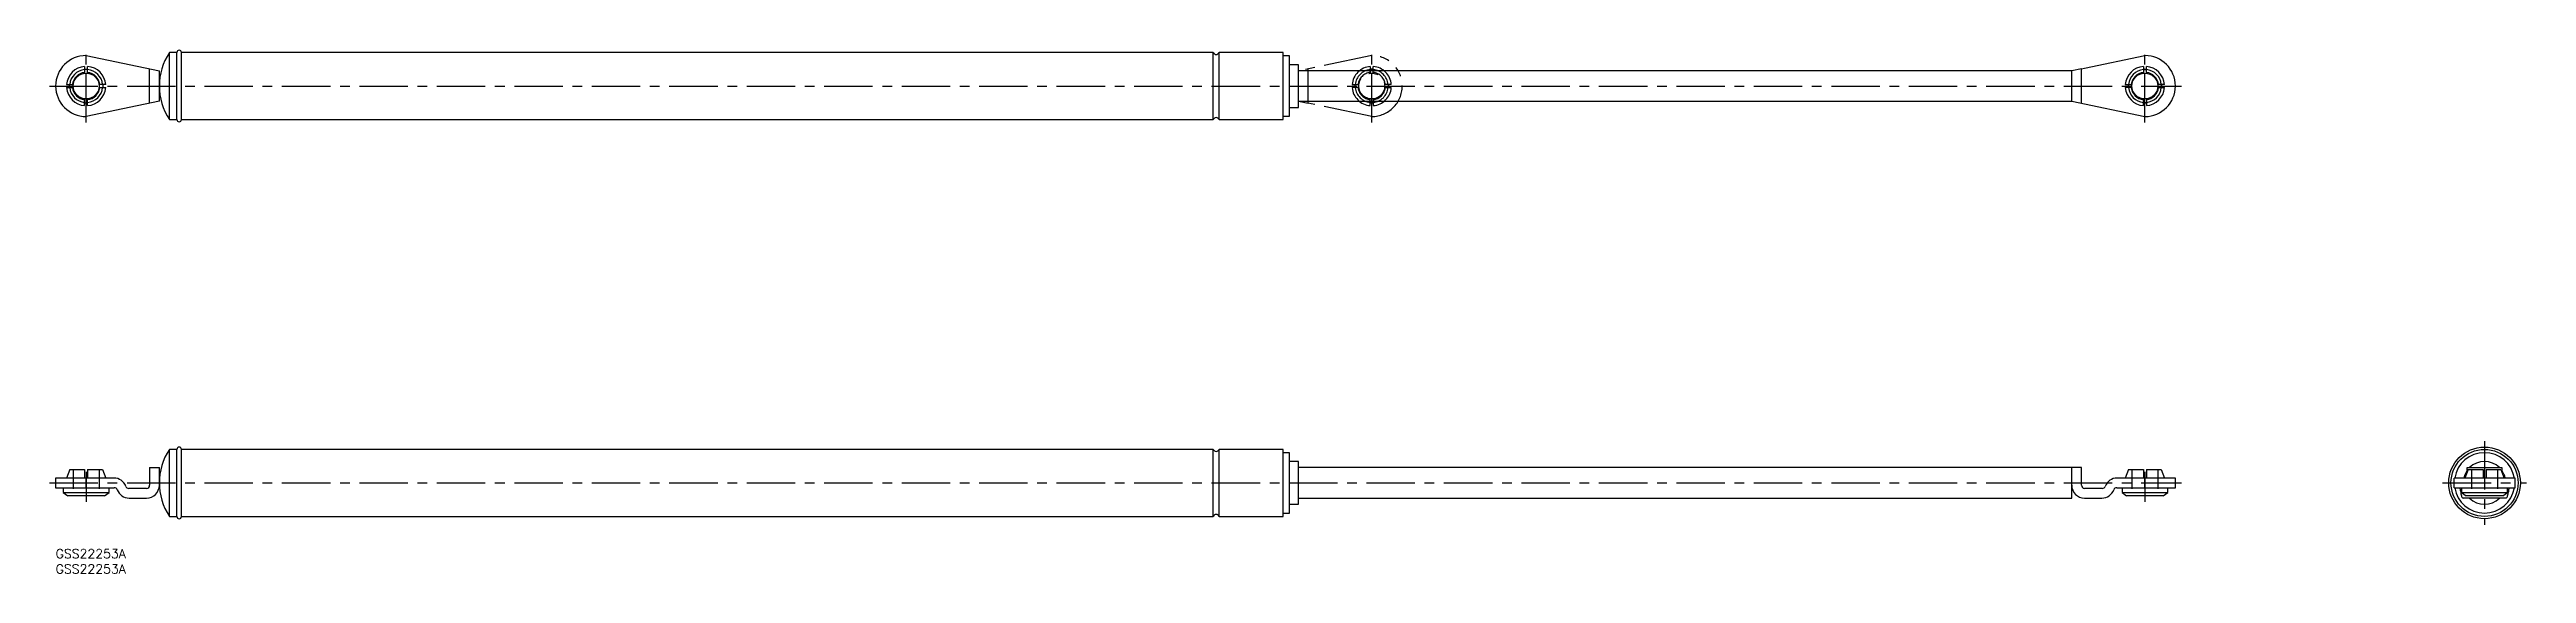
# Model space of a CAD drawing. Extents: x -2 to 810, y -8 to 164.
import ezdxf

# ---------------------------------------------------------------- set-up
doc = ezdxf.new("R2010")
doc.units = 0
doc.header["$LTSCALE"] = 0.5
for name, pattern in [('CENTER', [50.8, 31.75, -6.35, 6.35, -6.35]), ('DASHED', [19.05, 12.7, -6.35]), ('PHANTOM', [63.5, 31.75, -6.35, 6.35, -6.35, 6.35, -6.35])]:
    doc.linetypes.add(name, pattern=pattern)
for name, color, linetype in [('MSM_CENTER', 1, 'CENTER'), ('MSM_CONTINUOUS', 7, 'CONTINUOUS'), ('MSM_DASHED', 4, 'DASHED'), ('MSM_IMAGINARY', 6, 'PHANTOM'), ('MSM_PART_NUMBER', 7, 'CONTINUOUS')]:
    doc.layers.add(name, color=color, linetype=linetype)
doc.styles.get("Standard").update_dxf_attribs({"font": 'txt.shx', "height": 3, "bigfont": 'bigfont.shx'})

# ---------------------------------------------------------------- blocks, each defined once
blk = doc.blocks.new('*U24')
at = {"layer": 'MSM_PART_NUMBER'}
blk.add_text('GSS22253A', height=3, dxfattribs=at).set_placement((0, -3))
blk = doc.blocks.new('*U25')
at = {"layer": 'MSM_PART_NUMBER'}
blk.add_text('GSS22253A', height=3, dxfattribs=at).set_placement((0, -8))

msp = doc.modelspace()

# ---------------------------------------------------------------- linework, layer by layer
at = {"layer": 'MSM_CENTER'}
for p, q in [((10, 140.02), (10, 164.02)), ((431.5, 140.02), (431.5, 164.02)), ((685, 140.02), (685, 164.02)), ((-2, 152.02), (697, 152.02)), ((796.36, 35.5), (796.36, 8)), ((10, 25.35), (10, 15.55)), ((685, 25.35), (685, 15.55)), ((-2, 21.75), (697, 21.75)), ((782.61, 21.75), (810.11, 21.75))]:
    msp.add_line(p, q, dxfattribs=at)
at = {"layer": 'MSM_CONTINUOUS'}
for p, q in [((39.75, 163.02), (37.3, 163.02)), ((37.3, 141.02), (37.3, 163.02)), ((39.75, 141.02), (39.75, 163.02)), ((379.56, 163.02), (41.25, 163.02)), ((41.25, 141.02), (41.25, 163.02)), ((379.56, 141.02), (379.56, 163.02)), ((402.5, 163.02), (381.44, 163.02)), ((381.44, 141.02), (381.44, 163.02)), ((402.5, 141.02), (402.5, 163.02)), ((9.5, 158.44), (9.5, 156.24)), ((10, 162.02), (34, 157.02)), ((10.5, 156.24), (10.5, 158.44)), ((30.8, 146.35), (30.8, 157.69)), ((34, 147.02), (34, 157.02)), ((404.5, 161.92), (402.5, 161.92)), ((404.5, 142.12), (404.5, 161.92)), ((407.5, 159.02), (404.5, 159.02)), ((407.5, 145.02), (407.5, 159.02)), ((661, 157.02), (407.5, 157.02)), ((664.2, 157.69), (661, 157.02)), ((661, 147.02), (661, 157.02)), ((664.2, 157.69), (665.2, 157.9)), ((664.2, 146.35), (664.2, 157.69)), ((665.2, 157.9), (685, 162.02)), ((684.5, 158.44), (684.5, 156.24)), ((684.5, 157.5), (685.5, 157.5)), ((685.5, 156.24), (685.5, 158.44)), ((3.58, 152.52), (5.78, 152.52)), ((3.58, 151.52), (5.78, 151.52)), ((4.52, 151.57), (4.52, 152.53)), ((9.5, 145.6), (9.5, 147.8)), ((34, 147.02), (10, 142.02)), ((10.5, 145.6), (10.5, 147.8)), ((16.42, 152.52), (14.22, 152.52)), ((14.22, 151.52), (16.42, 151.52)), ((15.48, 152.53), (15.5, 152.02)), ((15.5, 152.02), (15.48, 151.51)), ((407.5, 147.02), (661, 147.02)), ((661, 147.02), (685, 142.02)), ((678.58, 152.52), (680.78, 152.52)), ((680.78, 151.52), (678.58, 151.52)), ((685.51, 146.54), (684.49, 146.54)), ((684.5, 145.6), (684.5, 147.8)), ((685.5, 147.8), (685.5, 145.6)), ((691.42, 152.52), (689.22, 152.52)), ((689.22, 151.52), (691.42, 151.52)), ((690.48, 152.53), (690.5, 152.02)), ((690.5, 152.02), (690.48, 151.51)), ((37.3, 141.02), (39.75, 141.02)), ((41.25, 141.02), (379.56, 141.02)), ((381.44, 141.02), (402.5, 141.02)), ((402.5, 142.12), (404.5, 142.12)), ((404.5, 145.02), (407.5, 145.02)), ((39.75, 32.75), (37.3, 32.75)), ((37.3, 10.75), (37.3, 32.75)), ((39.75, 10.75), (39.75, 32.75)), ((379.56, 32.75), (41.25, 32.75)), ((41.25, 10.75), (41.25, 32.75)), ((379.56, 10.75), (379.56, 32.75)), ((402.5, 32.75), (381.44, 32.75)), ((381.44, 10.75), (381.44, 32.75)), ((402.5, 10.75), (402.5, 32.75)), ((4.62, 26.15), (3.58, 23.35)), ((4.62, 26.15), (9.5, 26.15)), ((9.5, 26.15), (9.5, 23.35)), ((10.5, 26.15), (15.38, 26.15)), ((10.5, 26.15), (10.5, 23.35)), ((15.38, 26.15), (16.42, 23.35)), ((30.8, 26.75), (34, 26.75)), ((30.8, 26.75), (30.8, 20.95)), ((34, 20.95), (34, 26.75)), ((404.5, 31.65), (402.5, 31.65)), ((404.5, 11.85), (404.5, 31.65)), ((407.5, 28.75), (404.5, 28.75)), ((407.5, 14.75), (407.5, 28.75)), ((664.2, 26.75), (407.5, 26.75)), ((661, 16.75), (661, 26.75)), ((664.2, 20.95), (664.2, 26.75)), ((679.62, 26.15), (678.58, 23.35)), ((679.62, 26.15), (684.5, 26.15)), ((684.5, 26.15), (684.5, 23.35)), ((685.5, 26.15), (690.38, 26.15)), ((685.5, 26.15), (685.5, 23.35)), ((690.38, 26.15), (691.42, 23.35)), ((790.98, 26.15), (789.94, 23.35)), ((790.69, 26.75), (802.02, 26.75)), ((790.69, 25.37), (790.69, 26.75)), ((790.98, 26.15), (795.86, 26.15)), ((795.86, 26.15), (795.86, 23.35)), ((796.86, 26.15), (801.73, 26.15)), ((796.86, 26.15), (796.86, 23.35)), ((801.73, 26.15), (802.77, 23.35)), ((802.02, 26.75), (802.02, 25.37)), ((0, 23.35), (0, 20.15)), ((19.08, 23.35), (0, 23.35)), ((0, 20.15), (19.24, 20.15)), ((2.5, 20.15), (2.5, 18.55)), ((2.5, 18.55), (4, 17.55)), ((2.5, 18.55), (17.5, 18.55)), ((16, 17.55), (4, 17.55)), ((10, 20.15), (10, 23.35)), ((16, 17.55), (17.5, 18.55)), ((17.5, 18.55), (17.5, 20.15)), ((29.8, 19.95), (23.96, 19.95)), ((24.12, 16.75), (29.8, 16.75)), ((407.5, 16.75), (661, 16.75)), ((671.04, 19.95), (665.2, 19.95)), ((665.2, 16.75), (670.88, 16.75)), ((675.76, 20.15), (695, 20.15)), ((695, 23.35), (675.92, 23.35)), ((677.5, 20.15), (677.5, 18.55)), ((677.5, 18.55), (679, 17.55)), ((677.5, 18.55), (692.5, 18.55)), ((691, 17.55), (679, 17.55)), ((685, 20.15), (685, 23.35)), ((691, 17.55), (692.5, 18.55)), ((692.5, 18.55), (692.5, 20.15)), ((695, 20.15), (695, 23.35)), ((786.36, 20.15), (786.36, 23.35)), ((806.36, 23.35), (786.36, 23.35)), ((786.36, 20.15), (806.36, 20.15)), ((788.86, 20.15), (788.86, 18.55)), ((788.86, 18.55), (790.36, 17.55)), ((788.86, 18.55), (803.86, 18.55)), ((803.41, 16.75), (789.3, 16.75)), ((802.36, 17.55), (790.36, 17.55)), ((802.36, 17.55), (803.86, 18.55)), ((803.86, 18.55), (803.86, 20.15)), ((806.36, 20.15), (806.36, 23.35)), ((37.3, 10.75), (39.75, 10.75)), ((41.25, 10.75), (379.56, 10.75)), ((381.44, 10.75), (402.5, 10.75)), ((402.5, 11.85), (404.5, 11.85)), ((404.5, 14.75), (407.5, 14.75))]:
    msp.add_line(p, q, dxfattribs=at)
for centre, radius in [((10, 152.02), 4.25), ((685, 152.02), 4.25), ((796.36, 21.75), 11.75), ((796.36, 21.75), 11)]:
    msp.add_circle(centre, radius, dxfattribs=at)
for centre, radius, start, end in [((54, 152.02), 20, 146.63299, 213.36701), ((40.5, 163.02), 0.75, 0, 180), ((380.5, 163.37), 1, 200.48732, 339.51268), ((10, 152.02), 10, 90, 270), ((10, 152.02), 6.44, 94.45407, 175.54593), ((10, 152.02), 5.4, 95.31277, 174.68723), ((10, 152.02), 4.5, 96.37937, 173.62063), ((10, 139.77), 17.73, 88.38409, 91.61591), ((10, 152.02), 6.44, 4.45407, 85.54593), ((10, 152.02), 5.4, 5.31277, 84.68723), ((10, 152.02), 4.5, 6.37937, 83.62063), ((685, 152.02), 6.44, 94.45407, 175.54593), ((685, 152.02), 5.4, 95.31277, 174.68723), ((685, 152.02), 4.5, 96.37937, 173.62063), ((685, 152.02), 5.5, 84.78409, 95.21591), ((685, 152.02), 10, 270, 90), ((685, 152.02), 6.44, 4.45407, 85.54593), ((685, 152.02), 5.4, 5.31277, 84.68723), ((685, 152.02), 4.5, 6.37937, 83.62063), ((10, 152.02), 6.44, 184.45407, 265.54593), ((10, 152.02), 5.4, 185.31277, 264.68723), ((10, 152.02), 4.5, 186.37937, 263.62063), ((10, 163.28), 16.75, 268.26368, 271.76802), ((10, 152.02), 4.5, 276.37937, 353.62063), ((10, 152.02), 5.4, 275.31277, 354.68723), ((10, 152.02), 6.44, 274.45407, 355.54593), ((685, 152.02), 6.44, 184.45407, 265.54593), ((685, 152.02), 5.5, 174.78409, 185.21591), ((685, 152.02), 5.4, 185.31277, 264.68723), ((685, 152.02), 4.5, 186.37937, 263.62063), ((685, 152.02), 5.5, 264.67434, 275.35736), ((685, 152.02), 6.44, 274.45407, 355.54593), ((685, 152.02), 4.5, 276.37937, 353.62063), ((685, 152.02), 5.4, 275.31277, 354.68723), ((685, 152.02), 5.5, 354.64927, 5.27404), ((40.5, 141.02), 0.75, 180, 0), ((380.5, 140.67), 1, 20.48732, 159.51268), ((54, 21.75), 20, 146.63299, 213.36701), ((40.5, 32.75), 0.75, 0, 180), ((380.5, 33.1), 1, 200.48732, 339.51268), ((796.36, 21.75), 9.9, 9.30072, 170.69928), ((796.36, 21.75), 7, 144.04943, 166.78702), ((796.36, 21.75), 7, 45.58469, 134.41531), ((796.36, 21.75), 7, 13.21298, 35.95057), ((19.08, 19.15), 4.2, 20.25225, 90), ((19.24, 19.15), 1, 20.25225, 90), ((24.12, 20.95), 4.2, 200.25225, 270), ((23.96, 20.95), 1, 200.25225, 270), ((29.8, 20.95), 4.2, 270, 0), ((29.8, 20.95), 1, 270, 0), ((665.2, 20.95), 4.2, 180, 270), ((665.2, 20.95), 1, 180, 270), ((670.88, 20.95), 4.2, 270, 339.74775), ((671.04, 20.95), 1, 270, 339.74775), ((675.92, 19.15), 4.2, 90, 159.74775), ((675.76, 19.15), 1, 90, 159.74775), ((796.36, 21.75), 9.9, 189.30072, 350.69928), ((785, 18.81), 3.55, 1.16334, 22.16097), ((796.24, 19.59), 7.73, 185.23449, 195.40661), ((789.88, 17.68), 1.1, 187.70645, 238.24199), ((796.36, 21.75), 7, 225.58469, 314.41531), ((802.84, 17.68), 1.1, 301.75801, 352.29356), ((795.67, 19.77), 8.55, 344.82632, 353.64628), ((807.7, 18.82), 3.53, 157.80893, 179.84148), ((40.5, 10.75), 0.75, 180, 0), ((380.5, 10.4), 1, 20.48732, 159.51268)]:
    msp.add_arc(centre, radius, start, end, dxfattribs=at)
at = {"layer": 'MSM_DASHED'}
for p, q in [((5.75, 26.15), (5.75, 17.55)), ((14.25, 26.15), (14.25, 17.55)), ((680.75, 26.15), (680.75, 17.55)), ((689.25, 26.15), (689.25, 17.55)), ((792.11, 26.15), (792.11, 17.55)), ((800.61, 26.15), (800.61, 17.55))]:
    msp.add_line(p, q, dxfattribs=at)
at = {"layer": 'MSM_IMAGINARY'}
for p, q in [((431.5, 162.02), (407.5, 157.02)), ((410.7, 146.35), (410.7, 157.69)), ((431, 158.44), (431, 156.24)), ((431, 157.5), (432, 157.5)), ((432, 156.24), (432, 158.44)), ((407.5, 147.02), (410.7, 146.35)), ((411.7, 146.15), (410.7, 146.35)), ((425.08, 152.52), (427.28, 152.52)), ((427.28, 151.52), (425.08, 151.52)), ((432.01, 146.54), (430.99, 146.54)), ((431, 145.6), (431, 147.8)), ((432, 147.8), (432, 145.6)), ((437.92, 152.52), (435.72, 152.52)), ((435.72, 151.52), (437.92, 151.52)), ((436.98, 152.53), (437, 152.02)), ((437, 152.02), (436.98, 151.51)), ((431.5, 142.02), (411.7, 146.15))]:
    msp.add_line(p, q, dxfattribs=at)
msp.add_circle((431.5, 152.02), 4.25, dxfattribs=at)
for radius, start, end in [(6.44, 94.45407, 175.54593), (5.4, 95.31277, 174.68723), (4.5, 96.37937, 173.62063), (5.5, 84.78409, 95.21591), (10, 270, 90), (6.44, 4.45407, 85.54593), (5.4, 5.31277, 84.68723), (4.5, 6.37937, 83.62063), (6.44, 184.45407, 265.54593), (5.5, 174.78409, 185.21591), (5.4, 185.31277, 264.68723), (4.5, 186.37937, 263.62063), (5.5, 264.67434, 275.35736), (6.44, 274.45407, 355.54593), (4.5, 276.37937, 353.62063), (5.4, 275.31277, 354.68723), (5.5, 354.64927, 5.27404)]:
    msp.add_arc((431.5, 152.02), radius, start, end, dxfattribs=at)

# ---------------------------------------------------------------- block references
at = {"layer": 'MSM_CONTINUOUS'}
for name in ['*U24', '*U25']:
    msp.add_blockref(name, (0, 0), dxfattribs=at)

doc.saveas('drawing.dxf')
